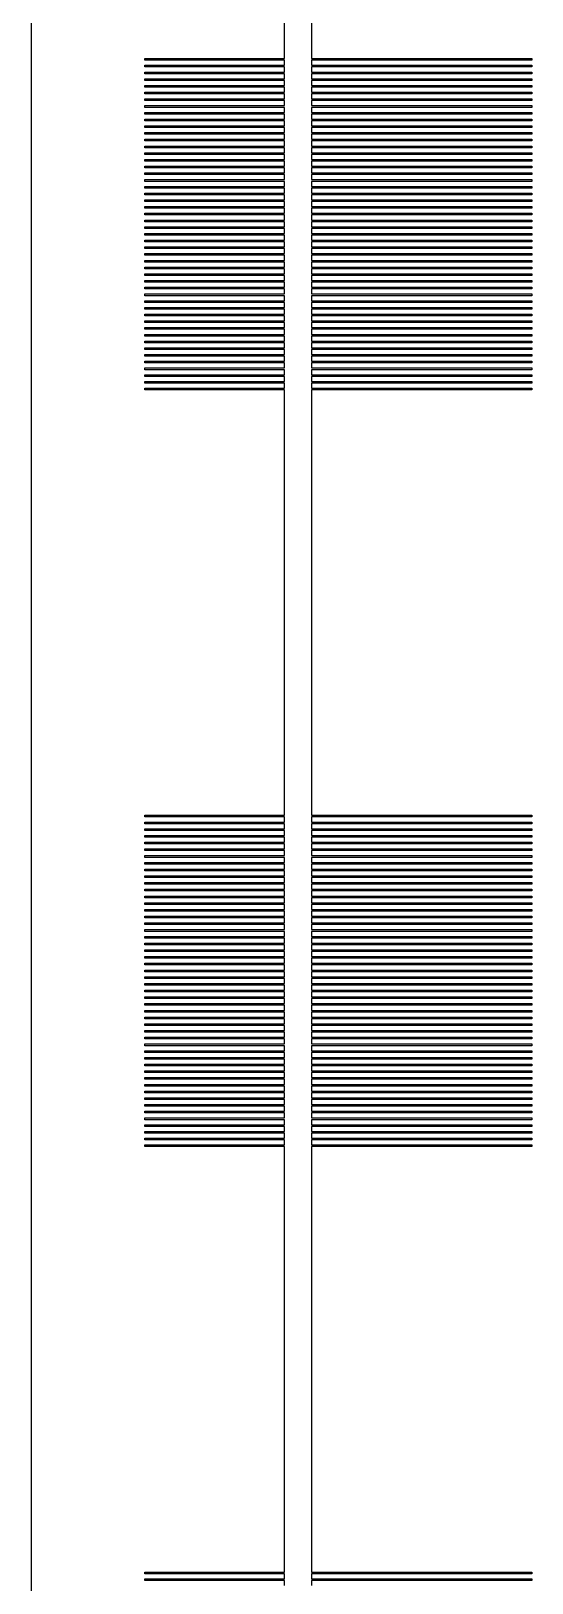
# Model space of a CAD drawing. Extents: x 40 to 187, y -3 to 150.
# Drawn here: x 39.55 to 42.59, y 63.06 to 72.5 of the extents above; entities that cross this region are included whole.
import ezdxf

# ---------------------------------------------------------------- set-up
doc = ezdxf.new("R2010")
doc.units = 0

msp = doc.modelspace()

# ---------------------------------------------------------------- linework, layer by layer
for p, q in [((39.5487, 102.374), (39.5487, 44.8809)), ((41.0889, 72.3336), (41.0889, 74.9208)), ((41.2513, 74.9208), (41.2513, 72.3336)), ((40.2393, 72.3234), (40.2393, 72.3336)), ((40.2393, 72.3336), (41.0889, 72.3336)), ((41.0889, 72.3234), (40.2393, 72.3234)), ((40.2393, 72.2825), (40.2393, 72.2927)), ((40.2393, 72.2927), (41.0889, 72.2927)), ((41.0889, 72.2927), (41.0889, 72.3234)), ((41.2513, 72.3336), (42.5913, 72.3336)), ((42.5913, 72.3234), (41.2513, 72.3234)), ((41.2513, 72.3234), (41.2513, 72.2927)), ((41.2513, 72.2927), (42.5913, 72.2927)), ((42.5913, 72.3336), (42.5913, 72.3234)), ((42.5913, 72.2927), (42.5913, 72.2825)), ((41.0889, 72.2825), (40.2393, 72.2825)), ((40.2393, 72.2416), (40.2393, 72.2518)), ((40.2393, 72.2518), (41.0889, 72.2518)), ((41.0889, 72.2416), (40.2393, 72.2416)), ((40.2393, 72.2007), (40.2393, 72.2109)), ((40.2393, 72.2109), (41.0889, 72.2109)), ((41.0889, 72.2007), (40.2393, 72.2007)), ((41.0889, 72.2518), (41.0889, 72.2825)), ((41.0889, 72.2109), (41.0889, 72.2416)), ((41.0889, 72.17), (41.0889, 72.2007)), ((42.5913, 72.2825), (41.2513, 72.2825)), ((41.2513, 72.2825), (41.2513, 72.2518)), ((41.2513, 72.2518), (42.5913, 72.2518)), ((42.5913, 72.2416), (41.2513, 72.2416)), ((41.2513, 72.2416), (41.2513, 72.2109)), ((41.2513, 72.2109), (42.5913, 72.2109)), ((42.5913, 72.2007), (41.2513, 72.2007)), ((41.2513, 72.2007), (41.2513, 72.17)), ((42.5913, 72.2518), (42.5913, 72.2416)), ((42.5913, 72.2109), (42.5913, 72.2007)), ((40.2393, 72.1597), (40.2393, 72.17)), ((40.2393, 72.17), (41.0889, 72.17)), ((41.0889, 72.1597), (40.2393, 72.1597)), ((40.2393, 72.1189), (40.2393, 72.1291)), ((40.2393, 72.1291), (41.0889, 72.1291)), ((41.0889, 72.1189), (40.2393, 72.1189)), ((41.0889, 72.1291), (41.0889, 72.1597)), ((41.0889, 72.0882), (41.0889, 72.1189)), ((41.2513, 72.17), (42.5913, 72.17)), ((42.5913, 72.1597), (41.2513, 72.1597)), ((41.2513, 72.1597), (41.2513, 72.1291)), ((41.2513, 72.1291), (42.5913, 72.1291)), ((42.5913, 72.1189), (41.2513, 72.1189)), ((41.2513, 72.1189), (41.2513, 72.0882)), ((42.5913, 72.17), (42.5913, 72.1597)), ((42.5913, 72.1291), (42.5913, 72.1189)), ((40.2393, 72.0779), (40.2393, 72.0882)), ((40.2393, 72.0882), (41.0889, 72.0882)), ((41.0889, 72.0779), (40.2393, 72.0779)), ((40.2393, 72.037), (40.2393, 72.0473)), ((40.2393, 72.0473), (41.0889, 72.0473)), ((41.0889, 72.037), (40.2393, 72.037)), ((41.0889, 72.0473), (41.0889, 72.0779)), ((41.0889, 72.0064), (41.0889, 72.037)), ((41.2513, 72.0882), (42.5913, 72.0882)), ((42.5913, 72.0779), (41.2513, 72.0779)), ((41.2513, 72.0779), (41.2513, 72.0473)), ((41.2513, 72.0473), (42.5913, 72.0473)), ((42.5913, 72.037), (41.2513, 72.037)), ((41.2513, 72.037), (41.2513, 72.0064)), ((42.5913, 72.0882), (42.5913, 72.0779)), ((42.5913, 72.0473), (42.5913, 72.037)), ((40.2393, 71.9961), (40.2393, 72.0064)), ((40.2393, 72.0064), (41.0889, 72.0064)), ((41.0889, 71.9961), (40.2393, 71.9961)), ((40.2393, 71.9552), (40.2393, 71.9655)), ((40.2393, 71.9655), (41.0889, 71.9655)), ((41.0889, 71.9552), (40.2393, 71.9552)), ((40.2393, 71.9143), (40.2393, 71.9246)), ((40.2393, 71.9246), (41.0889, 71.9246)), ((41.0889, 71.9143), (40.2393, 71.9143)), ((41.0889, 71.9655), (41.0889, 71.9961)), ((41.0889, 71.9246), (41.0889, 71.9552)), ((41.0889, 71.8837), (41.0889, 71.9143)), ((41.2513, 72.0064), (42.5913, 72.0064)), ((42.5913, 71.9961), (41.2513, 71.9961)), ((41.2513, 71.9961), (41.2513, 71.9655)), ((41.2513, 71.9655), (42.5913, 71.9655)), ((42.5913, 71.9552), (41.2513, 71.9552)), ((41.2513, 71.9552), (41.2513, 71.9246)), ((41.2513, 71.9246), (42.5913, 71.9246)), ((42.5913, 71.9143), (41.2513, 71.9143)), ((41.2513, 71.9143), (41.2513, 71.8837)), ((42.5913, 72.0064), (42.5913, 71.9961)), ((42.5913, 71.9655), (42.5913, 71.9552)), ((42.5913, 71.9246), (42.5913, 71.9143)), ((40.2393, 71.8734), (40.2393, 71.8837)), ((40.2393, 71.8837), (41.0889, 71.8837)), ((41.0889, 71.8734), (40.2393, 71.8734)), ((40.2393, 71.8325), (40.2393, 71.8427)), ((40.2393, 71.8427), (41.0889, 71.8427)), ((41.0889, 71.8325), (40.2393, 71.8325)), ((41.0889, 71.8427), (41.0889, 71.8734)), ((41.0889, 71.8018), (41.0889, 71.8325)), ((41.2513, 71.8837), (42.5913, 71.8837)), ((42.5913, 71.8734), (41.2513, 71.8734)), ((41.2513, 71.8734), (41.2513, 71.8427)), ((41.2513, 71.8427), (42.5913, 71.8427)), ((42.5913, 71.8325), (41.2513, 71.8325)), ((41.2513, 71.8325), (41.2513, 71.8018)), ((42.5913, 71.8837), (42.5913, 71.8734)), ((42.5913, 71.8427), (42.5913, 71.8325)), ((40.2393, 71.7916), (40.2393, 71.8018)), ((40.2393, 71.8018), (41.0889, 71.8018)), ((41.0889, 71.7916), (40.2393, 71.7916)), ((40.2393, 71.7507), (40.2393, 71.7609)), ((40.2393, 71.7609), (41.0889, 71.7609)), ((41.0889, 71.7507), (40.2393, 71.7507)), ((41.0889, 71.7609), (41.0889, 71.7916)), ((41.0889, 71.72), (41.0889, 71.7507)), ((41.2513, 71.8018), (42.5913, 71.8018)), ((42.5913, 71.7916), (41.2513, 71.7916)), ((41.2513, 71.7916), (41.2513, 71.7609)), ((41.2513, 71.7609), (42.5913, 71.7609)), ((42.5913, 71.7507), (41.2513, 71.7507)), ((41.2513, 71.7507), (41.2513, 71.72)), ((42.5913, 71.8018), (42.5913, 71.7916)), ((42.5913, 71.7609), (42.5913, 71.7507)), ((40.2393, 71.7098), (40.2393, 71.72)), ((40.2393, 71.72), (41.0889, 71.72)), ((41.0889, 71.7098), (40.2393, 71.7098)), ((40.2393, 71.6689), (40.2393, 71.6791)), ((40.2393, 71.6791), (41.0889, 71.6791)), ((41.0889, 71.6689), (40.2393, 71.6689)), ((40.2393, 71.628), (40.2393, 71.6382)), ((40.2393, 71.6382), (41.0889, 71.6382)), ((41.0889, 71.6791), (41.0889, 71.7098)), ((41.0889, 71.6382), (41.0889, 71.6689)), ((41.2513, 71.72), (42.5913, 71.72)), ((42.5913, 71.7098), (41.2513, 71.7098)), ((41.2513, 71.7098), (41.2513, 71.6791)), ((41.2513, 71.6791), (42.5913, 71.6791)), ((42.5913, 71.6689), (41.2513, 71.6689)), ((41.2513, 71.6689), (41.2513, 71.6382)), ((41.2513, 71.6382), (42.5913, 71.6382)), ((42.5913, 71.72), (42.5913, 71.7098)), ((42.5913, 71.6791), (42.5913, 71.6689)), ((42.5913, 71.6382), (42.5913, 71.628)), ((41.0889, 71.628), (40.2393, 71.628)), ((40.2393, 71.5871), (40.2393, 71.5973)), ((40.2393, 71.5973), (41.0889, 71.5973)), ((41.0889, 71.5871), (40.2393, 71.5871)), ((40.2393, 71.5462), (40.2393, 71.5564)), ((40.2393, 71.5564), (41.0889, 71.5564)), ((41.0889, 71.5462), (40.2393, 71.5462)), ((41.0889, 71.5973), (41.0889, 71.628)), ((41.0889, 71.5564), (41.0889, 71.5871)), ((41.0889, 71.5155), (41.0889, 71.5462)), ((42.5913, 71.628), (41.2513, 71.628)), ((41.2513, 71.628), (41.2513, 71.5973)), ((41.2513, 71.5973), (42.5913, 71.5973)), ((42.5913, 71.5871), (41.2513, 71.5871)), ((41.2513, 71.5871), (41.2513, 71.5564)), ((41.2513, 71.5564), (42.5913, 71.5564)), ((42.5913, 71.5462), (41.2513, 71.5462)), ((41.2513, 71.5462), (41.2513, 71.5155)), ((42.5913, 71.5973), (42.5913, 71.5871)), ((42.5913, 71.5564), (42.5913, 71.5462)), ((40.2393, 71.5053), (40.2393, 71.5155)), ((40.2393, 71.5155), (41.0889, 71.5155)), ((41.0889, 71.5053), (40.2393, 71.5053)), ((40.2393, 71.4644), (40.2393, 71.4746)), ((40.2393, 71.4746), (41.0889, 71.4746)), ((41.0889, 71.4644), (40.2393, 71.4644)), ((41.0889, 71.4746), (41.0889, 71.5053)), ((41.0889, 71.4337), (41.0889, 71.4644)), ((41.2513, 71.5155), (42.5913, 71.5155)), ((42.5913, 71.5053), (41.2513, 71.5053)), ((41.2513, 71.5053), (41.2513, 71.4746)), ((41.2513, 71.4746), (42.5913, 71.4746)), ((42.5913, 71.4644), (41.2513, 71.4644)), ((41.2513, 71.4644), (41.2513, 71.4337)), ((42.5913, 71.5155), (42.5913, 71.5053)), ((42.5913, 71.4746), (42.5913, 71.4644)), ((40.2393, 71.4235), (40.2393, 71.4337)), ((40.2393, 71.4337), (41.0889, 71.4337)), ((41.0889, 71.4235), (40.2393, 71.4235)), ((40.2393, 71.3826), (40.2393, 71.3928)), ((40.2393, 71.3928), (41.0889, 71.3928)), ((41.0889, 71.3826), (40.2393, 71.3826)), ((40.2393, 71.3417), (40.2393, 71.3519)), ((40.2393, 71.3519), (41.0889, 71.3519)), ((41.0889, 71.3928), (41.0889, 71.4235)), ((41.0889, 71.3519), (41.0889, 71.3826)), ((41.2513, 71.4337), (42.5913, 71.4337)), ((42.5913, 71.4235), (41.2513, 71.4235)), ((41.2513, 71.4235), (41.2513, 71.3928)), ((41.2513, 71.3928), (42.5913, 71.3928)), ((42.5913, 71.3826), (41.2513, 71.3826)), ((41.2513, 71.3826), (41.2513, 71.3519)), ((41.2513, 71.3519), (42.5913, 71.3519)), ((42.5913, 71.4337), (42.5913, 71.4235)), ((42.5913, 71.3928), (42.5913, 71.3826)), ((42.5913, 71.3519), (42.5913, 71.3417)), ((41.0889, 71.3417), (40.2393, 71.3417)), ((40.2393, 71.3008), (40.2393, 71.311)), ((40.2393, 71.311), (41.0889, 71.311)), ((41.0889, 71.3008), (40.2393, 71.3008)), ((40.2393, 71.2599), (40.2393, 71.2701)), ((40.2393, 71.2701), (41.0889, 71.2701)), ((41.0889, 71.2599), (40.2393, 71.2599)), ((41.0889, 71.311), (41.0889, 71.3417)), ((41.0889, 71.2701), (41.0889, 71.3008)), ((41.0889, 71.2292), (41.0889, 71.2599)), ((42.5913, 71.3417), (41.2513, 71.3417)), ((41.2513, 71.3417), (41.2513, 71.311)), ((41.2513, 71.311), (42.5913, 71.311)), ((42.5913, 71.3008), (41.2513, 71.3008)), ((41.2513, 71.3008), (41.2513, 71.2701)), ((41.2513, 71.2701), (42.5913, 71.2701)), ((42.5913, 71.2599), (41.2513, 71.2599)), ((41.2513, 71.2599), (41.2513, 71.2292)), ((42.5913, 71.311), (42.5913, 71.3008)), ((42.5913, 71.2701), (42.5913, 71.2599)), ((40.2393, 71.219), (40.2393, 71.2292)), ((40.2393, 71.2292), (41.0889, 71.2292)), ((41.0889, 71.219), (40.2393, 71.219)), ((40.2393, 71.1781), (40.2393, 71.1883)), ((40.2393, 71.1883), (41.0889, 71.1883)), ((41.0889, 71.1781), (40.2393, 71.1781)), ((41.0889, 71.1883), (41.0889, 71.219)), ((41.0889, 71.1474), (41.0889, 71.1781)), ((41.2513, 71.2292), (42.5913, 71.2292)), ((42.5913, 71.219), (41.2513, 71.219)), ((41.2513, 71.219), (41.2513, 71.1883)), ((41.2513, 71.1883), (42.5913, 71.1883)), ((42.5913, 71.1781), (41.2513, 71.1781)), ((41.2513, 71.1781), (41.2513, 71.1474)), ((42.5913, 71.2292), (42.5913, 71.219)), ((42.5913, 71.1883), (42.5913, 71.1781)), ((40.2393, 71.1372), (40.2393, 71.1474)), ((40.2393, 71.1474), (41.0889, 71.1474)), ((41.0889, 71.1372), (40.2393, 71.1372)), ((40.2393, 71.0963), (40.2393, 71.1065)), ((40.2393, 71.1065), (41.0889, 71.1065)), ((41.0889, 71.0963), (40.2393, 71.0963)), ((40.2393, 71.0554), (40.2393, 71.0656)), ((40.2393, 71.0656), (41.0889, 71.0656)), ((41.0889, 71.1065), (41.0889, 71.1372)), ((41.0889, 71.0656), (41.0889, 71.0963)), ((41.2513, 71.1474), (42.5913, 71.1474)), ((42.5913, 71.1372), (41.2513, 71.1372)), ((41.2513, 71.1372), (41.2513, 71.1065)), ((41.2513, 71.1065), (42.5913, 71.1065)), ((42.5913, 71.0963), (41.2513, 71.0963)), ((41.2513, 71.0963), (41.2513, 71.0656)), ((41.2513, 71.0656), (42.5913, 71.0656)), ((42.5913, 71.1474), (42.5913, 71.1372)), ((42.5913, 71.1065), (42.5913, 71.0963)), ((42.5913, 71.0656), (42.5913, 71.0554)), ((41.0889, 71.0554), (40.2393, 71.0554)), ((40.2393, 71.0145), (40.2393, 71.0247)), ((40.2393, 71.0247), (41.0889, 71.0247)), ((41.0889, 71.0145), (40.2393, 71.0145)), ((40.2393, 70.9736), (40.2393, 70.9838)), ((40.2393, 70.9838), (41.0889, 70.9838)), ((41.0889, 70.9736), (40.2393, 70.9736)), ((41.0889, 71.0247), (41.0889, 71.0554)), ((41.0889, 70.9838), (41.0889, 71.0145)), ((41.0889, 70.9429), (41.0889, 70.9736)), ((42.5913, 71.0554), (41.2513, 71.0554)), ((41.2513, 71.0554), (41.2513, 71.0247)), ((41.2513, 71.0247), (42.5913, 71.0247)), ((42.5913, 71.0145), (41.2513, 71.0145)), ((41.2513, 71.0145), (41.2513, 70.9838)), ((41.2513, 70.9838), (42.5913, 70.9838)), ((42.5913, 70.9736), (41.2513, 70.9736)), ((41.2513, 70.9736), (41.2513, 70.9429)), ((42.5913, 71.0247), (42.5913, 71.0145)), ((42.5913, 70.9838), (42.5913, 70.9736)), ((40.2393, 70.9326), (40.2393, 70.9429)), ((40.2393, 70.9429), (41.0889, 70.9429)), ((41.0889, 70.9326), (40.2393, 70.9326)), ((40.2393, 70.8918), (40.2393, 70.902)), ((40.2393, 70.902), (41.0889, 70.902)), ((41.0889, 70.8918), (40.2393, 70.8918)), ((41.0889, 70.902), (41.0889, 70.9326)), ((41.0889, 70.8611), (41.0889, 70.8918)), ((41.2513, 70.9429), (42.5913, 70.9429)), ((42.5913, 70.9326), (41.2513, 70.9326)), ((41.2513, 70.9326), (41.2513, 70.902)), ((41.2513, 70.902), (42.5913, 70.902)), ((42.5913, 70.8918), (41.2513, 70.8918)), ((41.2513, 70.8918), (41.2513, 70.8611)), ((42.5913, 70.9429), (42.5913, 70.9326)), ((42.5913, 70.902), (42.5913, 70.8918)), ((40.2393, 70.8508), (40.2393, 70.8611)), ((40.2393, 70.8611), (41.0889, 70.8611)), ((41.0889, 70.8508), (40.2393, 70.8508)), ((40.2393, 70.8099), (40.2393, 70.8202)), ((40.2393, 70.8202), (41.0889, 70.8202)), ((41.0889, 70.8099), (40.2393, 70.8099)), ((41.0889, 70.8202), (41.0889, 70.8508)), ((41.0889, 70.7793), (41.0889, 70.8099)), ((41.2513, 70.8611), (42.5913, 70.8611)), ((42.5913, 70.8508), (41.2513, 70.8508)), ((41.2513, 70.8508), (41.2513, 70.8202)), ((41.2513, 70.8202), (42.5913, 70.8202)), ((42.5913, 70.8099), (41.2513, 70.8099)), ((41.2513, 70.8099), (41.2513, 70.7793)), ((42.5913, 70.8611), (42.5913, 70.8508)), ((42.5913, 70.8202), (42.5913, 70.8099)), ((40.2393, 70.769), (40.2393, 70.7793)), ((40.2393, 70.7793), (41.0889, 70.7793)), ((41.0889, 70.769), (40.2393, 70.769)), ((40.2393, 70.7281), (40.2393, 70.7384)), ((40.2393, 70.7384), (41.0889, 70.7384)), ((41.0889, 70.7281), (40.2393, 70.7281)), ((40.2393, 70.6872), (40.2393, 70.6974)), ((40.2393, 70.6974), (41.0889, 70.6974)), ((41.0889, 70.6872), (40.2393, 70.6872)), ((41.0889, 70.7384), (41.0889, 70.769)), ((41.0889, 70.6974), (41.0889, 70.7281)), ((41.0889, 70.6565), (41.0889, 70.6872)), ((41.2513, 70.7793), (42.5913, 70.7793)), ((42.5913, 70.769), (41.2513, 70.769)), ((41.2513, 70.769), (41.2513, 70.7384)), ((41.2513, 70.7384), (42.5913, 70.7384)), ((42.5913, 70.7281), (41.2513, 70.7281)), ((41.2513, 70.7281), (41.2513, 70.6974)), ((41.2513, 70.6974), (42.5913, 70.6974)), ((42.5913, 70.6872), (41.2513, 70.6872)), ((41.2513, 70.6872), (41.2513, 70.6565)), ((42.5913, 70.7793), (42.5913, 70.769)), ((42.5913, 70.7384), (42.5913, 70.7281)), ((42.5913, 70.6974), (42.5913, 70.6872)), ((40.2393, 70.6463), (40.2393, 70.6565)), ((40.2393, 70.6565), (41.0889, 70.6565)), ((41.0889, 70.6463), (40.2393, 70.6463)), ((40.2393, 70.6054), (40.2393, 70.6156)), ((40.2393, 70.6156), (41.0889, 70.6156)), ((41.0889, 70.6054), (40.2393, 70.6054)), ((41.0889, 70.6156), (41.0889, 70.6463)), ((41.0889, 70.5748), (41.0889, 70.6054)), ((41.2513, 70.6565), (42.5913, 70.6565)), ((42.5913, 70.6463), (41.2513, 70.6463)), ((41.2513, 70.6463), (41.2513, 70.6156)), ((41.2513, 70.6156), (42.5913, 70.6156)), ((42.5913, 70.6054), (41.2513, 70.6054)), ((41.2513, 70.6054), (41.2513, 70.5748)), ((42.5913, 70.6565), (42.5913, 70.6463)), ((42.5913, 70.6156), (42.5913, 70.6054)), ((40.2393, 70.5645), (40.2393, 70.5748)), ((40.2393, 70.5748), (41.0889, 70.5748)), ((41.0889, 70.5645), (40.2393, 70.5645)), ((40.2393, 70.5236), (40.2393, 70.5338)), ((40.2393, 70.5338), (41.0889, 70.5338)), ((41.0889, 70.5236), (40.2393, 70.5236)), ((41.0889, 70.5338), (41.0889, 70.5645)), ((41.0889, 70.4929), (41.0889, 70.5236)), ((41.2513, 70.5748), (42.5913, 70.5748)), ((42.5913, 70.5645), (41.2513, 70.5645)), ((41.2513, 70.5645), (41.2513, 70.5338)), ((41.2513, 70.5338), (42.5913, 70.5338)), ((42.5913, 70.5236), (41.2513, 70.5236)), ((41.2513, 70.5236), (41.2513, 70.4929)), ((42.5913, 70.5748), (42.5913, 70.5645)), ((42.5913, 70.5338), (42.5913, 70.5236)), ((40.2393, 70.4827), (40.2393, 70.4929)), ((40.2393, 70.4929), (41.0889, 70.4929)), ((41.0889, 70.4827), (40.2393, 70.4827)), ((40.2393, 70.4418), (40.2393, 70.452)), ((40.2393, 70.452), (41.0889, 70.452)), ((41.0889, 70.4418), (40.2393, 70.4418)), ((40.2393, 70.4009), (40.2393, 70.4111)), ((40.2393, 70.4111), (41.0889, 70.4111)), ((41.0889, 70.452), (41.0889, 70.4827)), ((41.0889, 70.4111), (41.0889, 70.4418)), ((41.2513, 70.4929), (42.5913, 70.4929)), ((42.5913, 70.4827), (41.2513, 70.4827)), ((41.2513, 70.4827), (41.2513, 70.452)), ((41.2513, 70.452), (42.5913, 70.452)), ((42.5913, 70.4418), (41.2513, 70.4418)), ((41.2513, 70.4418), (41.2513, 70.4111)), ((41.2513, 70.4111), (42.5913, 70.4111)), ((42.5913, 70.4929), (42.5913, 70.4827)), ((42.5913, 70.452), (42.5913, 70.4418)), ((42.5913, 70.4111), (42.5913, 70.4009)), ((41.0889, 70.4009), (40.2393, 70.4009)), ((40.2393, 70.36), (40.2393, 70.3702)), ((40.2393, 70.3702), (41.0889, 70.3702)), ((41.0889, 70.36), (40.2393, 70.36)), ((40.2393, 70.3191), (40.2393, 70.3293)), ((40.2393, 70.3293), (41.0889, 70.3293)), ((41.0889, 70.3191), (40.2393, 70.3191)), ((41.0889, 70.3702), (41.0889, 70.4009)), ((41.0889, 70.3293), (41.0889, 70.36)), ((41.0889, 67.7319), (41.0889, 70.3191)), ((42.5913, 70.4009), (41.2513, 70.4009)), ((41.2513, 70.4009), (41.2513, 70.3702)), ((41.2513, 70.3702), (42.5913, 70.3702)), ((42.5913, 70.36), (41.2513, 70.36)), ((41.2513, 70.36), (41.2513, 70.3293)), ((41.2513, 70.3293), (42.5913, 70.3293)), ((42.5913, 70.3191), (41.2513, 70.3191)), ((41.2513, 70.3191), (41.2513, 67.7319)), ((42.5913, 70.3702), (42.5913, 70.36)), ((42.5913, 70.3293), (42.5913, 70.3191)), ((40.2393, 67.7217), (40.2393, 67.7319)), ((40.2393, 67.7319), (41.0889, 67.7319)), ((41.0889, 67.7217), (40.2393, 67.7217)), ((40.2393, 67.6808), (40.2393, 67.691)), ((40.2393, 67.691), (41.0889, 67.691)), ((41.0889, 67.6808), (40.2393, 67.6808)), ((41.0889, 67.691), (41.0889, 67.7217)), ((41.0889, 67.6501), (41.0889, 67.6808)), ((41.2513, 67.7319), (42.5913, 67.7319)), ((42.5913, 67.7217), (41.2513, 67.7217)), ((41.2513, 67.7217), (41.2513, 67.691)), ((41.2513, 67.691), (42.5913, 67.691)), ((42.5913, 67.6808), (41.2513, 67.6808)), ((41.2513, 67.6808), (41.2513, 67.6501)), ((42.5913, 67.7319), (42.5913, 67.7217)), ((42.5913, 67.691), (42.5913, 67.6808)), ((40.2393, 67.6399), (40.2393, 67.6501)), ((40.2393, 67.6501), (41.0889, 67.6501)), ((41.0889, 67.6399), (40.2393, 67.6399)), ((40.2393, 67.599), (40.2393, 67.6092)), ((40.2393, 67.6092), (41.0889, 67.6092)), ((41.0889, 67.599), (40.2393, 67.599)), ((41.0889, 67.6092), (41.0889, 67.6399)), ((41.0889, 67.5683), (41.0889, 67.599)), ((41.2513, 67.6501), (42.5913, 67.6501)), ((42.5913, 67.6399), (41.2513, 67.6399)), ((41.2513, 67.6399), (41.2513, 67.6092)), ((41.2513, 67.6092), (42.5913, 67.6092)), ((42.5913, 67.599), (41.2513, 67.599)), ((41.2513, 67.599), (41.2513, 67.5683)), ((42.5913, 67.6501), (42.5913, 67.6399)), ((42.5913, 67.6092), (42.5913, 67.599)), ((40.2393, 67.558), (40.2393, 67.5683)), ((40.2393, 67.5683), (41.0889, 67.5683)), ((41.0889, 67.558), (40.2393, 67.558)), ((40.2393, 67.5172), (40.2393, 67.5274)), ((40.2393, 67.5274), (41.0889, 67.5274)), ((41.0889, 67.5172), (40.2393, 67.5172)), ((40.2393, 67.4762), (40.2393, 67.4865)), ((40.2393, 67.4865), (41.0889, 67.4865)), ((41.0889, 67.5274), (41.0889, 67.558)), ((41.0889, 67.4865), (41.0889, 67.5172)), ((41.2513, 67.5683), (42.5913, 67.5683)), ((42.5913, 67.558), (41.2513, 67.558)), ((41.2513, 67.558), (41.2513, 67.5274)), ((41.2513, 67.5274), (42.5913, 67.5274)), ((42.5913, 67.5172), (41.2513, 67.5172)), ((41.2513, 67.5172), (41.2513, 67.4865)), ((41.2513, 67.4865), (42.5913, 67.4865)), ((42.5913, 67.5683), (42.5913, 67.558)), ((42.5913, 67.5274), (42.5913, 67.5172)), ((42.5913, 67.4865), (42.5913, 67.4762)), ((41.0889, 67.4762), (40.2393, 67.4762)), ((40.2393, 67.4353), (40.2393, 67.4456)), ((40.2393, 67.4456), (41.0889, 67.4456)), ((41.0889, 67.4353), (40.2393, 67.4353)), ((40.2393, 67.3944), (40.2393, 67.4047)), ((40.2393, 67.4047), (41.0889, 67.4047)), ((41.0889, 67.3944), (40.2393, 67.3944)), ((41.0889, 67.4456), (41.0889, 67.4762)), ((41.0889, 67.4047), (41.0889, 67.4353)), ((41.0889, 67.3638), (41.0889, 67.3944)), ((42.5913, 67.4762), (41.2513, 67.4762)), ((41.2513, 67.4762), (41.2513, 67.4456)), ((41.2513, 67.4456), (42.5913, 67.4456)), ((42.5913, 67.4353), (41.2513, 67.4353)), ((41.2513, 67.4353), (41.2513, 67.4047)), ((41.2513, 67.4047), (42.5913, 67.4047)), ((42.5913, 67.3944), (41.2513, 67.3944)), ((41.2513, 67.3944), (41.2513, 67.3638)), ((42.5913, 67.4456), (42.5913, 67.4353)), ((42.5913, 67.4047), (42.5913, 67.3944)), ((40.2393, 67.3535), (40.2393, 67.3638)), ((40.2393, 67.3638), (41.0889, 67.3638)), ((41.0889, 67.3535), (40.2393, 67.3535)), ((40.2393, 67.3126), (40.2393, 67.3229)), ((40.2393, 67.3229), (41.0889, 67.3229)), ((41.0889, 67.3126), (40.2393, 67.3126)), ((41.0889, 67.3229), (41.0889, 67.3535)), ((41.0889, 67.282), (41.0889, 67.3126)), ((41.2513, 67.3638), (42.5913, 67.3638)), ((42.5913, 67.3535), (41.2513, 67.3535)), ((41.2513, 67.3535), (41.2513, 67.3229)), ((41.2513, 67.3229), (42.5913, 67.3229)), ((42.5913, 67.3126), (41.2513, 67.3126)), ((41.2513, 67.3126), (41.2513, 67.282)), ((42.5913, 67.3638), (42.5913, 67.3535)), ((42.5913, 67.3229), (42.5913, 67.3126)), ((40.2393, 67.2717), (40.2393, 67.282)), ((40.2393, 67.282), (41.0889, 67.282)), ((41.0889, 67.2717), (40.2393, 67.2717)), ((40.2393, 67.2308), (40.2393, 67.241)), ((40.2393, 67.241), (41.0889, 67.241)), ((41.0889, 67.2308), (40.2393, 67.2308)), ((40.2393, 67.1899), (40.2393, 67.2001)), ((40.2393, 67.2001), (41.0889, 67.2001)), ((41.0889, 67.241), (41.0889, 67.2717)), ((41.0889, 67.2001), (41.0889, 67.2308)), ((41.2513, 67.282), (42.5913, 67.282)), ((42.5913, 67.2717), (41.2513, 67.2717)), ((41.2513, 67.2717), (41.2513, 67.241)), ((41.2513, 67.241), (42.5913, 67.241)), ((42.5913, 67.2308), (41.2513, 67.2308)), ((41.2513, 67.2308), (41.2513, 67.2001)), ((41.2513, 67.2001), (42.5913, 67.2001)), ((42.5913, 67.282), (42.5913, 67.2717)), ((42.5913, 67.241), (42.5913, 67.2308)), ((42.5913, 67.2001), (42.5913, 67.1899)), ((41.0889, 67.1899), (40.2393, 67.1899)), ((40.2393, 67.149), (40.2393, 67.1592)), ((40.2393, 67.1592), (41.0889, 67.1592)), ((41.0889, 67.149), (40.2393, 67.149)), ((40.2393, 67.1081), (40.2393, 67.1183)), ((40.2393, 67.1183), (41.0889, 67.1183)), ((41.0889, 67.1081), (40.2393, 67.1081)), ((41.0889, 67.1592), (41.0889, 67.1899)), ((41.0889, 67.1183), (41.0889, 67.149)), ((41.0889, 67.0774), (41.0889, 67.1081)), ((42.5913, 67.1899), (41.2513, 67.1899)), ((41.2513, 67.1899), (41.2513, 67.1592)), ((41.2513, 67.1592), (42.5913, 67.1592)), ((42.5913, 67.149), (41.2513, 67.149)), ((41.2513, 67.149), (41.2513, 67.1183)), ((41.2513, 67.1183), (42.5913, 67.1183)), ((42.5913, 67.1081), (41.2513, 67.1081)), ((41.2513, 67.1081), (41.2513, 67.0774)), ((42.5913, 67.1592), (42.5913, 67.149)), ((42.5913, 67.1183), (42.5913, 67.1081)), ((40.2393, 67.0672), (40.2393, 67.0774)), ((40.2393, 67.0774), (41.0889, 67.0774)), ((41.0889, 67.0672), (40.2393, 67.0672)), ((40.2393, 67.0263), (40.2393, 67.0365)), ((40.2393, 67.0365), (41.0889, 67.0365)), ((41.0889, 67.0263), (40.2393, 67.0263)), ((41.0889, 67.0365), (41.0889, 67.0672)), ((41.0889, 66.9956), (41.0889, 67.0263)), ((41.2513, 67.0774), (42.5913, 67.0774)), ((42.5913, 67.0672), (41.2513, 67.0672)), ((41.2513, 67.0672), (41.2513, 67.0365)), ((41.2513, 67.0365), (42.5913, 67.0365)), ((42.5913, 67.0263), (41.2513, 67.0263)), ((41.2513, 67.0263), (41.2513, 66.9956)), ((42.5913, 67.0774), (42.5913, 67.0672)), ((42.5913, 67.0365), (42.5913, 67.0263)), ((40.2393, 66.9854), (40.2393, 66.9956)), ((40.2393, 66.9956), (41.0889, 66.9956)), ((41.0889, 66.9854), (40.2393, 66.9854)), ((40.2393, 66.9445), (40.2393, 66.9547)), ((40.2393, 66.9547), (41.0889, 66.9547)), ((41.0889, 66.9445), (40.2393, 66.9445)), ((40.2393, 66.9036), (40.2393, 66.9138)), ((40.2393, 66.9138), (41.0889, 66.9138)), ((41.0889, 66.9547), (41.0889, 66.9854)), ((41.0889, 66.9138), (41.0889, 66.9445)), ((41.2513, 66.9956), (42.5913, 66.9956)), ((42.5913, 66.9854), (41.2513, 66.9854)), ((41.2513, 66.9854), (41.2513, 66.9547)), ((41.2513, 66.9547), (42.5913, 66.9547)), ((42.5913, 66.9445), (41.2513, 66.9445)), ((41.2513, 66.9445), (41.2513, 66.9138)), ((41.2513, 66.9138), (42.5913, 66.9138)), ((42.5913, 66.9956), (42.5913, 66.9854)), ((42.5913, 66.9547), (42.5913, 66.9445)), ((42.5913, 66.9138), (42.5913, 66.9036)), ((41.0889, 66.9036), (40.2393, 66.9036)), ((40.2393, 66.8627), (40.2393, 66.8729)), ((40.2393, 66.8729), (41.0889, 66.8729)), ((41.0889, 66.8627), (40.2393, 66.8627)), ((40.2393, 66.8218), (40.2393, 66.832)), ((40.2393, 66.832), (41.0889, 66.832)), ((41.0889, 66.8218), (40.2393, 66.8218)), ((41.0889, 66.8729), (41.0889, 66.9036)), ((41.0889, 66.832), (41.0889, 66.8627)), ((41.0889, 66.7911), (41.0889, 66.8218)), ((42.5913, 66.9036), (41.2513, 66.9036)), ((41.2513, 66.9036), (41.2513, 66.8729)), ((41.2513, 66.8729), (42.5913, 66.8729)), ((42.5913, 66.8627), (41.2513, 66.8627)), ((41.2513, 66.8627), (41.2513, 66.832)), ((41.2513, 66.832), (42.5913, 66.832)), ((42.5913, 66.8218), (41.2513, 66.8218)), ((41.2513, 66.8218), (41.2513, 66.7911)), ((42.5913, 66.8729), (42.5913, 66.8627)), ((42.5913, 66.832), (42.5913, 66.8218)), ((40.2393, 66.7809), (40.2393, 66.7911)), ((40.2393, 66.7911), (41.0889, 66.7911)), ((41.0889, 66.7809), (40.2393, 66.7809)), ((40.2393, 66.74), (40.2393, 66.7502)), ((40.2393, 66.7502), (41.0889, 66.7502)), ((41.0889, 66.74), (40.2393, 66.74)), ((41.0889, 66.7502), (41.0889, 66.7809)), ((41.0889, 66.7093), (41.0889, 66.74)), ((41.2513, 66.7911), (42.5913, 66.7911)), ((42.5913, 66.7809), (41.2513, 66.7809)), ((41.2513, 66.7809), (41.2513, 66.7502)), ((41.2513, 66.7502), (42.5913, 66.7502)), ((42.5913, 66.74), (41.2513, 66.74)), ((41.2513, 66.74), (41.2513, 66.7093)), ((42.5913, 66.7911), (42.5913, 66.7809)), ((42.5913, 66.7502), (42.5913, 66.74)), ((40.2393, 66.6991), (40.2393, 66.7093)), ((40.2393, 66.7093), (41.0889, 66.7093)), ((41.0889, 66.6991), (40.2393, 66.6991)), ((40.2393, 66.6582), (40.2393, 66.6684)), ((40.2393, 66.6684), (41.0889, 66.6684)), ((41.0889, 66.6582), (40.2393, 66.6582)), ((40.2393, 66.6173), (40.2393, 66.6275)), ((40.2393, 66.6275), (41.0889, 66.6275)), ((41.0889, 66.6684), (41.0889, 66.6991)), ((41.0889, 66.6275), (41.0889, 66.6582)), ((41.2513, 66.7093), (42.5913, 66.7093)), ((42.5913, 66.6991), (41.2513, 66.6991)), ((41.2513, 66.6991), (41.2513, 66.6684)), ((41.2513, 66.6684), (42.5913, 66.6684)), ((42.5913, 66.6582), (41.2513, 66.6582)), ((41.2513, 66.6582), (41.2513, 66.6275)), ((41.2513, 66.6275), (42.5913, 66.6275)), ((42.5913, 66.7093), (42.5913, 66.6991)), ((42.5913, 66.6684), (42.5913, 66.6582)), ((42.5913, 66.6275), (42.5913, 66.6173)), ((41.0889, 66.6173), (40.2393, 66.6173)), ((40.2393, 66.5764), (40.2393, 66.5866)), ((40.2393, 66.5866), (41.0889, 66.5866)), ((41.0889, 66.5764), (40.2393, 66.5764)), ((40.2393, 66.5355), (40.2393, 66.5457)), ((40.2393, 66.5457), (41.0889, 66.5457)), ((41.0889, 66.5355), (40.2393, 66.5355)), ((41.0889, 66.5866), (41.0889, 66.6173)), ((41.0889, 66.5457), (41.0889, 66.5764)), ((41.0889, 66.5048), (41.0889, 66.5355)), ((42.5913, 66.6173), (41.2513, 66.6173)), ((41.2513, 66.6173), (41.2513, 66.5866)), ((41.2513, 66.5866), (42.5913, 66.5866)), ((42.5913, 66.5764), (41.2513, 66.5764)), ((41.2513, 66.5764), (41.2513, 66.5457)), ((41.2513, 66.5457), (42.5913, 66.5457)), ((42.5913, 66.5355), (41.2513, 66.5355)), ((41.2513, 66.5355), (41.2513, 66.5048)), ((42.5913, 66.5866), (42.5913, 66.5764)), ((42.5913, 66.5457), (42.5913, 66.5355)), ((40.2393, 66.4946), (40.2393, 66.5048)), ((40.2393, 66.5048), (41.0889, 66.5048)), ((41.0889, 66.4946), (40.2393, 66.4946)), ((40.2393, 66.4537), (40.2393, 66.4639)), ((40.2393, 66.4639), (41.0889, 66.4639)), ((41.0889, 66.4537), (40.2393, 66.4537)), ((41.0889, 66.4639), (41.0889, 66.4946)), ((41.0889, 66.423), (41.0889, 66.4537)), ((41.2513, 66.5048), (42.5913, 66.5048)), ((42.5913, 66.4946), (41.2513, 66.4946)), ((41.2513, 66.4946), (41.2513, 66.4639)), ((41.2513, 66.4639), (42.5913, 66.4639)), ((42.5913, 66.4537), (41.2513, 66.4537)), ((41.2513, 66.4537), (41.2513, 66.423)), ((42.5913, 66.5048), (42.5913, 66.4946)), ((42.5913, 66.4639), (42.5913, 66.4537)), ((40.2393, 66.4128), (40.2393, 66.423)), ((40.2393, 66.423), (41.0889, 66.423)), ((41.0889, 66.4128), (40.2393, 66.4128)), ((40.2393, 66.3719), (40.2393, 66.3821)), ((40.2393, 66.3821), (41.0889, 66.3821)), ((41.0889, 66.3719), (40.2393, 66.3719)), ((41.0889, 66.3821), (41.0889, 66.4128)), ((41.0889, 66.3412), (41.0889, 66.3719)), ((41.2513, 66.423), (42.5913, 66.423)), ((42.5913, 66.4128), (41.2513, 66.4128)), ((41.2513, 66.4128), (41.2513, 66.3821)), ((41.2513, 66.3821), (42.5913, 66.3821)), ((42.5913, 66.3719), (41.2513, 66.3719)), ((41.2513, 66.3719), (41.2513, 66.3412)), ((42.5913, 66.423), (42.5913, 66.4128)), ((42.5913, 66.3821), (42.5913, 66.3719)), ((40.2393, 66.3309), (40.2393, 66.3412)), ((40.2393, 66.3412), (41.0889, 66.3412)), ((41.0889, 66.3309), (40.2393, 66.3309)), ((40.2393, 66.2901), (40.2393, 66.3003)), ((40.2393, 66.3003), (41.0889, 66.3003)), ((41.0889, 66.2901), (40.2393, 66.2901)), ((40.2393, 66.2491), (40.2393, 66.2594)), ((40.2393, 66.2594), (41.0889, 66.2594)), ((41.0889, 66.3003), (41.0889, 66.3309)), ((41.0889, 66.2594), (41.0889, 66.2901)), ((41.2513, 66.3412), (42.5913, 66.3412)), ((42.5913, 66.3309), (41.2513, 66.3309)), ((41.2513, 66.3309), (41.2513, 66.3003)), ((41.2513, 66.3003), (42.5913, 66.3003)), ((42.5913, 66.2901), (41.2513, 66.2901)), ((41.2513, 66.2901), (41.2513, 66.2594)), ((41.2513, 66.2594), (42.5913, 66.2594)), ((42.5913, 66.3412), (42.5913, 66.3309)), ((42.5913, 66.3003), (42.5913, 66.2901)), ((42.5913, 66.2594), (42.5913, 66.2491)), ((41.0889, 66.2491), (40.2393, 66.2491)), ((40.2393, 66.2082), (40.2393, 66.2185)), ((40.2393, 66.2185), (41.0889, 66.2185)), ((41.0889, 66.2082), (40.2393, 66.2082)), ((40.2393, 66.1673), (40.2393, 66.1776)), ((40.2393, 66.1776), (41.0889, 66.1776)), ((41.0889, 66.1673), (40.2393, 66.1673)), ((41.0889, 66.2185), (41.0889, 66.2491)), ((41.0889, 66.1776), (41.0889, 66.2082)), ((41.0889, 66.1367), (41.0889, 66.1673)), ((42.5913, 66.2491), (41.2513, 66.2491)), ((41.2513, 66.2491), (41.2513, 66.2185)), ((41.2513, 66.2185), (42.5913, 66.2185)), ((42.5913, 66.2082), (41.2513, 66.2082)), ((41.2513, 66.2082), (41.2513, 66.1776)), ((41.2513, 66.1776), (42.5913, 66.1776)), ((42.5913, 66.1673), (41.2513, 66.1673)), ((41.2513, 66.1673), (41.2513, 66.1367)), ((42.5913, 66.2185), (42.5913, 66.2082)), ((42.5913, 66.1776), (42.5913, 66.1673)), ((40.2393, 66.1264), (40.2393, 66.1367)), ((40.2393, 66.1367), (41.0889, 66.1367)), ((41.0889, 66.1264), (40.2393, 66.1264)), ((40.2393, 66.0855), (40.2393, 66.0957)), ((40.2393, 66.0957), (41.0889, 66.0957)), ((41.0889, 66.0855), (40.2393, 66.0855)), ((41.0889, 66.0957), (41.0889, 66.1264)), ((41.0889, 66.0548), (41.0889, 66.0855)), ((41.2513, 66.1367), (42.5913, 66.1367)), ((42.5913, 66.1264), (41.2513, 66.1264)), ((41.2513, 66.1264), (41.2513, 66.0957)), ((41.2513, 66.0957), (42.5913, 66.0957)), ((42.5913, 66.0855), (41.2513, 66.0855)), ((41.2513, 66.0855), (41.2513, 66.0548)), ((42.5913, 66.1367), (42.5913, 66.1264)), ((42.5913, 66.0957), (42.5913, 66.0855)), ((40.2393, 66.0446), (40.2393, 66.0548)), ((40.2393, 66.0548), (41.0889, 66.0548)), ((41.0889, 66.0446), (40.2393, 66.0446)), ((40.2393, 66.0037), (40.2393, 66.0139)), ((40.2393, 66.0139), (41.0889, 66.0139)), ((41.0889, 66.0037), (40.2393, 66.0037)), ((40.2393, 65.9628), (40.2393, 65.9731)), ((40.2393, 65.9731), (41.0889, 65.9731)), ((41.0889, 66.0139), (41.0889, 66.0446)), ((41.0889, 65.9731), (41.0889, 66.0037)), ((41.2513, 66.0548), (42.5913, 66.0548)), ((42.5913, 66.0446), (41.2513, 66.0446)), ((41.2513, 66.0446), (41.2513, 66.0139)), ((41.2513, 66.0139), (42.5913, 66.0139)), ((42.5913, 66.0037), (41.2513, 66.0037)), ((41.2513, 66.0037), (41.2513, 65.9731)), ((41.2513, 65.9731), (42.5913, 65.9731)), ((42.5913, 66.0548), (42.5913, 66.0446)), ((42.5913, 66.0139), (42.5913, 66.0037)), ((42.5913, 65.9731), (42.5913, 65.9628)), ((41.0889, 65.9628), (40.2393, 65.9628)), ((40.2393, 65.9219), (40.2393, 65.9321)), ((40.2393, 65.9321), (41.0889, 65.9321)), ((41.0889, 65.9219), (40.2393, 65.9219)), ((40.2393, 65.881), (40.2393, 65.8912)), ((40.2393, 65.8912), (41.0889, 65.8912)), ((41.0889, 65.881), (40.2393, 65.881)), ((41.0889, 65.9321), (41.0889, 65.9628)), ((41.0889, 65.8912), (41.0889, 65.9219)), ((41.0889, 65.8503), (41.0889, 65.881)), ((42.5913, 65.9628), (41.2513, 65.9628)), ((41.2513, 65.9628), (41.2513, 65.9321)), ((41.2513, 65.9321), (42.5913, 65.9321)), ((42.5913, 65.9219), (41.2513, 65.9219)), ((41.2513, 65.9219), (41.2513, 65.8912)), ((41.2513, 65.8912), (42.5913, 65.8912)), ((42.5913, 65.881), (41.2513, 65.881)), ((41.2513, 65.881), (41.2513, 65.8503)), ((42.5913, 65.9321), (42.5913, 65.9219)), ((42.5913, 65.8912), (42.5913, 65.881)), ((40.2393, 65.8401), (40.2393, 65.8503)), ((40.2393, 65.8503), (41.0889, 65.8503)), ((41.0889, 65.8401), (40.2393, 65.8401)), ((40.2393, 65.7992), (40.2393, 65.8094)), ((40.2393, 65.8094), (41.0889, 65.8094)), ((41.0889, 65.7992), (40.2393, 65.7992)), ((41.0889, 65.8094), (41.0889, 65.8401)), ((41.0889, 65.7685), (41.0889, 65.7992)), ((41.2513, 65.8503), (42.5913, 65.8503)), ((42.5913, 65.8401), (41.2513, 65.8401)), ((41.2513, 65.8401), (41.2513, 65.8094)), ((41.2513, 65.8094), (42.5913, 65.8094)), ((42.5913, 65.7992), (41.2513, 65.7992)), ((41.2513, 65.7992), (41.2513, 65.7685)), ((42.5913, 65.8503), (42.5913, 65.8401)), ((42.5913, 65.8094), (42.5913, 65.7992)), ((40.2393, 65.7583), (40.2393, 65.7685)), ((40.2393, 65.7685), (41.0889, 65.7685)), ((41.0889, 65.7583), (40.2393, 65.7583)), ((40.2393, 65.7174), (40.2393, 65.7276)), ((40.2393, 65.7276), (41.0889, 65.7276)), ((41.0889, 65.7174), (40.2393, 65.7174)), ((41.0889, 65.7276), (41.0889, 65.7583)), ((41.0889, 63.1302), (41.0889, 65.7174)), ((41.2513, 65.7685), (42.5913, 65.7685)), ((42.5913, 65.7583), (41.2513, 65.7583)), ((41.2513, 65.7583), (41.2513, 65.7276)), ((41.2513, 65.7276), (42.5913, 65.7276)), ((42.5913, 65.7174), (41.2513, 65.7174)), ((41.2513, 65.7174), (41.2513, 63.1302)), ((42.5913, 65.7685), (42.5913, 65.7583)), ((42.5913, 65.7276), (42.5913, 65.7174)), ((40.2393, 63.12), (40.2393, 63.1302)), ((40.2393, 63.1302), (41.0889, 63.1302)), ((41.0889, 63.12), (40.2393, 63.12)), ((40.2393, 63.0791), (40.2393, 63.0893)), ((40.2393, 63.0893), (41.0889, 63.0893)), ((41.0889, 63.0791), (40.2393, 63.0791)), ((41.0889, 63.0893), (41.0889, 63.12)), ((41.0889, 63.0484), (41.0889, 63.0791)), ((41.2513, 63.1302), (42.5913, 63.1302)), ((42.5913, 63.12), (41.2513, 63.12)), ((41.2513, 63.12), (41.2513, 63.0893)), ((41.2513, 63.0893), (42.5913, 63.0893)), ((42.5913, 63.0791), (41.2513, 63.0791)), ((41.2513, 63.0791), (41.2513, 63.0484)), ((42.5913, 63.1302), (42.5913, 63.12)), ((42.5913, 63.0893), (42.5913, 63.0791))]:
    msp.add_line(p, q)

doc.saveas('drawing.dxf')
